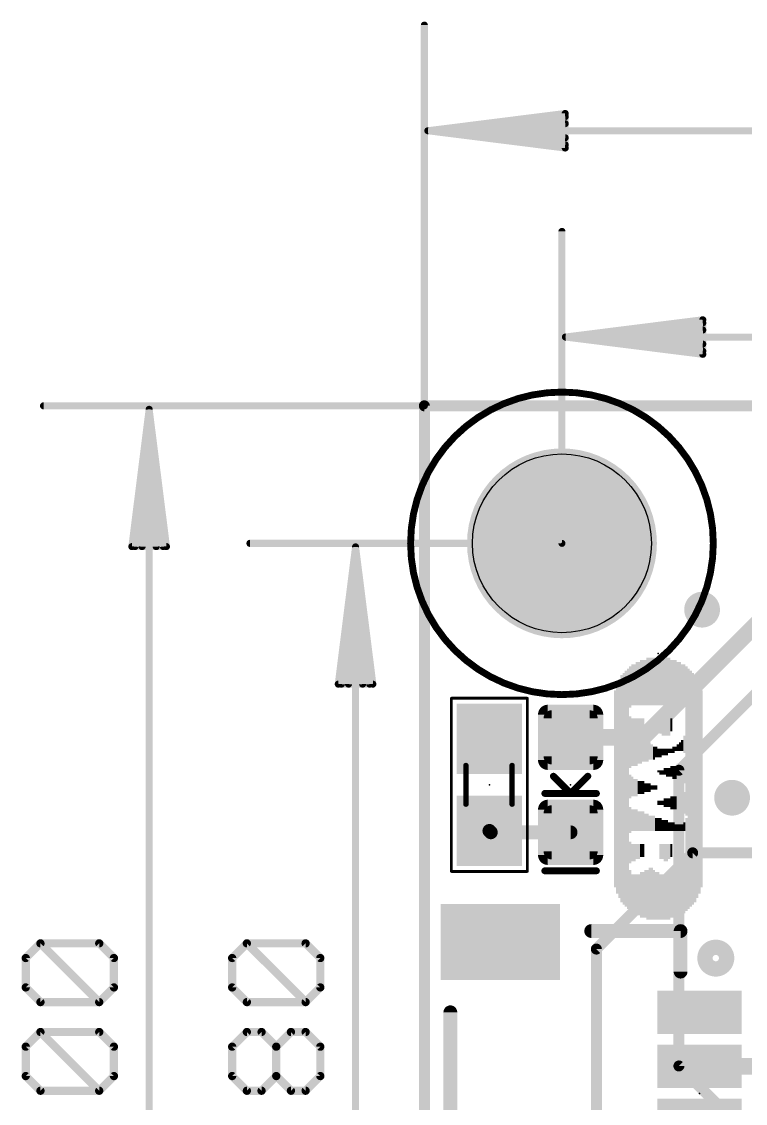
# Model space of a CAD drawing. Extents: x -38 to 69, y -13 to 33.
# Drawn here: x -7.43 to 5.93, y 12.52 to 32.49 of the extents above; entities that cross this region are included whole.
import ezdxf

# ---------------------------------------------------------------- set-up
doc = ezdxf.new("R2010")
doc.units = 0
for name, color, linetype in [('1', 12, 'CONTINUOUS'), ('16', 132, 'CONTINUOUS'), ('18', 110, 'CONTINUOUS'), ('20', 53, 'CONTINUOUS'), ('21', 41, 'CONTINUOUS'), ('23', 53, 'CONTINUOUS'), ('29', 253, 'CONTINUOUS'), ('30', 253, 'CONTINUOUS'), ('31', 253, 'CONTINUOUS'), ('39', 12, 'CONTINUOUS'), ('47', 253, 'CONTINUOUS'), ('51', 53, 'CONTINUOUS')]:
    doc.layers.add(name, color=color, linetype=linetype)

# ---------------------------------------------------------------- blocks, each defined once
blk = doc.blocks.new('RECT160000X160000R30')
at = {"const_width": 0.15}
blk.add_lwpolyline([(0.425, -0.35), (0.425, 0.35, 0.4142), (0.35, 0.425), (-0.35, 0.425, 0.4142), (-0.425, 0.35), (-0.425, -0.35, 0.4142), (-0.35, -0.425), (0.35, -0.425, 0.4142)], format="xyb", close=True, dxfattribs=at)
blk.add_solid([(-0.3754, -0.3754), (0.3754, -0.3754), (-0.3754, 0.3754), (0.3754, 0.3754)])
blk = doc.blocks.new('RECT192512X192512R30')
at = {"const_width": 0.1805}
blk.add_lwpolyline([(0.5114, -0.4211), (0.5114, 0.4211, 0.4142), (0.4211, 0.5114), (-0.4211, 0.5114, 0.4142), (-0.5114, 0.4211), (-0.5114, -0.4211, 0.4142), (-0.4211, -0.5114), (0.4211, -0.5114, 0.4142)], format="xyb", close=True, dxfattribs=at)
blk.add_solid([(-0.4465, -0.4465), (0.4465, -0.4465), (-0.4465, 0.4465), (0.4465, 0.4465)])
blk = doc.blocks.new('RECT')
blk.add_solid([(-0.5, -0.5), (0.5, -0.5), (-0.5, 0.5), (0.5, 0.5)])
blk = doc.blocks.new('ROUNDV')
at = {"const_width": 0.5}
blk.add_lwpolyline([(0, -0.25, 1), (0, 0.25, 1), (0, -0.25)], format="xyb", dxfattribs=at)

msp = doc.modelspace()

# ---------------------------------------------------------------- linework, layer by layer
at = {"layer": '1'}
for points, const_width in [([(0, 25.4), (25.4, 25.4)], 0.2032), ([(0, 0), (0, 25.4)], 0.2032), ([(4.037, 19.277), (6.35, 21.59)], 0.3048), ([(2.7, 19.277), (4.037, 19.277)], 0.3048), ([(1.227, 17.523), (1.2, 17.55)], 0.254), ([(2.7, 17.523), (1.227, 17.523)], 0.254), ([(4.953, 17.145), (3.175, 15.367)], 0.2032), ([(4.953, 17.145), (6.77, 17.145)], 0.2032), ([(3.175, 15.367), (3.175, 9.525)], 0.2032), ([(5.08, 13.2), (6.993, 13.2)], 0.3048)]:
    msp.add_lwpolyline(points, dxfattribs=dict(at, const_width=const_width))
for points, const_width in [([(0, 25.4508, 1), (0, 25.3492)], 0.1016), ([(0.0508, 25.4, 1), (-0.0508, 25.4)], 0.1016), ([(2.7, 19.3532, 1), (2.7, 19.2008)], 0.1524), ([(3.9831, 19.3309, 1), (4.0909, 19.2231)], 0.1524), ([(4.037, 19.2008, 1), (4.037, 19.3532)], 0.1524), ([(1.2449, 17.5949, 1), (1.1551, 17.5051)], 0.127), ([(1.227, 17.5865, 1), (1.227, 17.4595)], 0.127), ([(1.1821, 17.4781, 1), (1.2719, 17.5679)], 0.127), ([(2.7, 17.4595, 1), (2.7, 17.5865)], 0.127), ([(4.953, 17.1958, 1), (4.953, 17.0942)], 0.1016), ([(4.9889, 17.1091, 1), (4.9171, 17.1809)], 0.1016), ([(3.2258, 15.367, 1), (3.1242, 15.367)], 0.1016), ([(3.1391, 15.4029, 1), (3.2109, 15.3311)], 0.1016), ([(5.08, 13.2762, 1), (5.08, 13.1238)], 0.1524)]:
    msp.add_lwpolyline(points, format="xyb", dxfattribs=dict(at, const_width=const_width))
at = {"layer": '16', "const_width": 0.2032}
for points in [[(0, 25.4), (25.4, 25.4)], [(0, 0), (0, 25.4)], [(7.62, 21.59), (4.699, 18.669)], [(4.699, 18.669), (4.699, 13.208)], [(4.699, 13.208), (8.636, 9.271)]]:
    msp.add_lwpolyline(points, dxfattribs=at)
at = {"layer": '16', "const_width": 0.1016}
for points in [[(0, 25.4508, 1), (0, 25.3492)], [(0.0508, 25.4, 1), (-0.0508, 25.4)], [(4.7498, 18.669, 1), (4.6482, 18.669)], [(4.6631, 18.7049, 1), (4.7349, 18.6331)], [(4.7349, 13.2439, 1), (4.6631, 13.1721)], [(4.6482, 13.208, 1), (4.7498, 13.208)]]:
    msp.add_lwpolyline(points, format="xyb", dxfattribs=at)
at = {"layer": '20', "const_width": 0.2032}
for points in [[(0, 25.4), (25.4, 25.4)], [(0, 0), (0, 25.4)]]:
    msp.add_lwpolyline(points, dxfattribs=at)
at = {"layer": '20', "const_width": 0.1016}
for points in [[(0, 25.4508, 1), (0, 25.3492)], [(0.0508, 25.4, 1), (-0.0508, 25.4)]]:
    msp.add_lwpolyline(points, format="xyb", dxfattribs=at)
at = {"layer": '20'}
msp.add_circle((2.54, 22.86), 1.651, dxfattribs=at)
at = {"layer": '21'}
for points, const_width in [([(3.1763, 16.8125), (2.2237, 16.8125)], 0.127), ([(3.08, 15.7), (4.73, 15.7)], 0.254), ([(4.73, 15.7), (4.73, 14.95)], 0.254), ([(0.48, 14.2), (0.48, 11.2)], 0.254)]:
    msp.add_lwpolyline(points, dxfattribs=dict(at, const_width=const_width))
for points, const_width in [([(2.2237, 16.8442, 1), (2.2237, 16.7808)], 0.0635), ([(3.1763, 16.7808, 1), (3.1763, 16.8442)], 0.0635), ([(3.08, 15.7635, 1), (3.08, 15.6365)], 0.127), ([(4.7935, 15.7, 1), (4.6665, 15.7)], 0.127), ([(4.73, 15.6365, 1), (4.73, 15.7635)], 0.127), ([(5.38, 15.0586, 1), (5.38, 15.3414, 1), (5.38, 15.0586)], 0.4), ([(4.6665, 14.95, 1), (4.7935, 14.95)], 0.127), ([(0.5435, 14.2, 1), (0.4165, 14.2)], 0.127)]:
    msp.add_lwpolyline(points, format="xyb", dxfattribs=dict(at, const_width=const_width))
at = {"layer": '23'}
for p in [(2.54, 22.86), (4.318, 20.828), (1.2, 18.4), (2.7, 18.4), (5.08, 12.7)]:
    msp.add_point(p, dxfattribs=at)
at = {"layer": '29', "const_width": 1.7526}
msp.add_lwpolyline([(2.54, 21.9837, 1), (2.54, 23.7363, 1), (2.54, 21.9837)], format="xyb", dxfattribs=at)
at = {"layer": '30', "const_width": 1.7526}
msp.add_lwpolyline([(2.54, 21.9837, 1), (2.54, 23.7363, 1), (2.54, 21.9837)], format="xyb", dxfattribs=at)
at = {"layer": '39'}
for points, const_width in [([(2.54, 20.066, 1), (2.54, 25.654, 1), (2.54, 20.066)], 0.127), ([(0.5127, 20, 1), (0.4873, 20)], 0.0254), ([(0.5, 20.0127, 1), (0.5, 19.9873)], 0.0254), ([(1.9127, 20, 1), (1.8873, 20)], 0.0254), ([(1.9, 19.9873, 1), (1.9, 20.0127)], 0.0254), ([(0.5, 16.8127, 1), (0.5, 16.7873)], 0.0254), ([(0.4873, 16.8, 1), (0.5127, 16.8)], 0.0254), ([(1.8873, 16.8, 1), (1.9127, 16.8)], 0.0254), ([(1.9, 16.7873, 1), (1.9, 16.8127)], 0.0254)]:
    msp.add_lwpolyline(points, format="xyb", dxfattribs=dict(at, const_width=const_width))
at = {"layer": '39', "const_width": 0.0508}
for points in [[(0.5, 16.8), (0.5, 20)], [(0.5, 20), (1.9, 20)], [(1.9, 20), (1.9, 16.8)], [(1.9, 16.8), (0.5, 16.8)]]:
    msp.add_lwpolyline(points, dxfattribs=at)
at = {"layer": '47'}
for points, const_width in [([(0, 25.4), (0, 32.43)], 0.13), ([(0.065, 30.48), (2.6, 30.7992)], 0.13), ([(0.065, 30.48), (2.6, 30.74)], 0.13), ([(2.6, 30.7992), (2.6, 30.1608)], 0.13), ([(0.065, 30.48), (2.6, 30.61)], 0.13), ([(0.065, 30.48), (25.335, 30.48)], 0.13), ([(2.6, 30.1608), (0.065, 30.48)], 0.13), ([(2.6, 30.35), (0.065, 30.48)], 0.13), ([(2.6, 30.22), (0.065, 30.48)], 0.13), ([(2.54, 22.86), (2.54, 28.62)], 0.13), ([(2.605, 26.67), (5.14, 26.9892)], 0.13), ([(2.605, 26.67), (5.14, 26.93)], 0.13), ([(5.14, 26.9892), (5.14, 26.3508)], 0.13), ([(2.605, 26.67), (5.14, 26.8)], 0.13), ([(2.605, 26.67), (22.795, 26.67)], 0.13), ([(5.14, 26.3508), (2.605, 26.67)], 0.13), ([(5.14, 26.54), (2.605, 26.67)], 0.13), ([(5.14, 26.41), (2.605, 26.67)], 0.13), ([(0, 25.4), (-7.03, 25.4)], 0.13), ([(-5.08, 25.335), (-5.3992, 22.8)], 0.13), ([(-5.08, 25.335), (-5.34, 22.8)], 0.13), ([(-5.08, 25.335), (-5.21, 22.8)], 0.13), ([(-5.08, 0.065), (-5.08, 25.335)], 0.13), ([(-4.7608, 22.8), (-5.08, 25.335)], 0.13), ([(-4.95, 22.8), (-5.08, 25.335)], 0.13), ([(-4.82, 22.8), (-5.08, 25.335)], 0.13), ([(-5.3992, 22.8), (-4.7608, 22.8)], 0.13), ([(2.54, 22.86), (-3.22, 22.86)], 0.13), ([(-1.27, 22.795), (-1.5892, 20.26)], 0.13), ([(-1.27, 22.795), (-1.53, 20.26)], 0.13), ([(-1.27, 22.795), (-1.4, 20.26)], 0.13), ([(-1.27, 22.795), (-1.27, 2.605)], 0.13), ([(-0.9508, 20.26), (-1.27, 22.795)], 0.13), ([(-1.14, 20.26), (-1.27, 22.795)], 0.13), ([(-1.01, 20.26), (-1.27, 22.795)], 0.13), ([(-1.5892, 20.26), (-0.9508, 20.26)], 0.13), ([(-7.3577, 15.2012), (-7.0865, 15.4724)], 0.1524), ([(-7.0865, 15.4724), (-6.0019, 15.4724)], 0.1524), ([(-6.0019, 14.3877), (-7.0865, 15.4724)], 0.1524), ([(-6.0019, 15.4724), (-5.7307, 15.2012)], 0.1524), ([(-3.5477, 15.2012), (-3.2765, 15.4724)], 0.1524), ([(-3.2765, 15.4724), (-2.1919, 15.4724)], 0.1524), ([(-2.1919, 14.3877), (-3.2765, 15.4724)], 0.1524), ([(-2.1919, 15.4724), (-1.9207, 15.2012)], 0.1524), ([(-7.3577, 14.6589), (-7.3577, 15.2012)], 0.1524), ([(-5.7307, 15.2012), (-5.7307, 14.6589)], 0.1524), ([(-3.5477, 14.6589), (-3.5477, 15.2012)], 0.1524), ([(-1.9207, 15.2012), (-1.9207, 14.6589)], 0.1524), ([(-7.0865, 14.3877), (-7.3577, 14.6589)], 0.1524), ([(-5.7307, 14.6589), (-6.0019, 14.3877)], 0.1524), ([(-3.2765, 14.3877), (-3.5477, 14.6589)], 0.1524), ([(-1.9207, 14.6589), (-2.1919, 14.3877)], 0.1524), ([(-6.0019, 14.3877), (-7.0865, 14.3877)], 0.1524), ([(-2.1919, 14.3877), (-3.2765, 14.3877)], 0.1524), ([(-7.3577, 13.564), (-7.0865, 13.8352)], 0.1524), ([(-7.0865, 13.8352), (-6.0019, 13.8352)], 0.1524), ([(-6.0019, 12.7505), (-7.0865, 13.8352)], 0.1524), ([(-6.0019, 13.8352), (-5.7307, 13.564)], 0.1524), ([(-3.5477, 13.564), (-3.2765, 13.8352)], 0.1524), ([(-3.2765, 13.8352), (-3.0054, 13.8352)], 0.1524), ([(-3.0054, 13.8352), (-2.7342, 13.564)], 0.1524), ([(-2.7342, 13.564), (-2.463, 13.8352)], 0.1524), ([(-2.463, 13.8352), (-2.1919, 13.8352)], 0.1524), ([(-2.1919, 13.8352), (-1.9207, 13.564)], 0.1524), ([(-7.3577, 13.0217), (-7.3577, 13.564)], 0.1524), ([(-5.7307, 13.564), (-5.7307, 13.0217)], 0.1524), ([(-3.5477, 13.0217), (-3.5477, 13.564)], 0.1524), ([(-2.7342, 13.0217), (-2.7342, 13.564)], 0.1524), ([(-1.9207, 13.564), (-1.9207, 13.0217)], 0.1524), ([(-7.0865, 12.7505), (-7.3577, 13.0217)], 0.1524), ([(-5.7307, 13.0217), (-6.0019, 12.7505)], 0.1524), ([(-3.2765, 12.7505), (-3.5477, 13.0217)], 0.1524), ([(-2.7342, 13.0217), (-3.0054, 12.7505)], 0.1524), ([(-2.463, 12.7505), (-2.7342, 13.0217)], 0.1524), ([(-1.9207, 13.0217), (-2.1919, 12.7505)], 0.1524), ([(-6.0019, 12.7505), (-7.0865, 12.7505)], 0.1524), ([(-3.0054, 12.7505), (-3.2765, 12.7505)], 0.1524), ([(-2.1919, 12.7505), (-2.463, 12.7505)], 0.1524)]:
    msp.add_lwpolyline(points, dxfattribs=dict(at, const_width=const_width))
for points, const_width in [([(0.0325, 32.43, 1), (-0.0325, 32.43)], 0.065), ([(2.6325, 30.7992, 1), (2.5675, 30.7992)], 0.065), ([(2.6041, 30.767, 1), (2.5959, 30.8315)], 0.065), ([(2.6033, 30.7077, 1), (2.5967, 30.7723)], 0.065), ([(2.6017, 30.5775, 1), (2.5983, 30.6425)], 0.065), ([(0.065, 30.5125, 1), (0.065, 30.4475)], 0.065), ([(0.0691, 30.5122, 1), (0.0609, 30.4478)], 0.065), ([(0.0633, 30.5125, 1), (0.0667, 30.4475)], 0.065), ([(0.0667, 30.5125, 1), (0.0633, 30.4475)], 0.065), ([(0.0683, 30.5123, 1), (0.0617, 30.4477)], 0.065), ([(0.0617, 30.5123, 1), (0.0683, 30.4477)], 0.065), ([(0.0609, 30.5122, 1), (0.0691, 30.4478)], 0.065), ([(2.5983, 30.3175, 1), (2.6017, 30.3825)], 0.065), ([(2.5675, 30.1608, 1), (2.6325, 30.1608)], 0.065), ([(2.5959, 30.1285, 1), (2.6041, 30.193)], 0.065), ([(2.5967, 30.1877, 1), (2.6033, 30.2523)], 0.065), ([(2.5725, 28.62, 1), (2.5075, 28.62)], 0.065), ([(5.1725, 26.9892, 1), (5.1075, 26.9892)], 0.065), ([(5.1441, 26.957, 1), (5.1359, 27.0215)], 0.065), ([(5.1433, 26.8977, 1), (5.1367, 26.9623)], 0.065), ([(5.1417, 26.7675, 1), (5.1383, 26.8325)], 0.065), ([(2.605, 26.7025, 1), (2.605, 26.6375)], 0.065), ([(2.6091, 26.7022, 1), (2.6009, 26.6378)], 0.065), ([(2.6033, 26.7025, 1), (2.6067, 26.6375)], 0.065), ([(2.6067, 26.7025, 1), (2.6033, 26.6375)], 0.065), ([(2.6083, 26.7023, 1), (2.6017, 26.6377)], 0.065), ([(2.6017, 26.7023, 1), (2.6083, 26.6377)], 0.065), ([(2.6009, 26.7022, 1), (2.6091, 26.6378)], 0.065), ([(5.1383, 26.5075, 1), (5.1417, 26.5725)], 0.065), ([(5.1075, 26.3508, 1), (5.1725, 26.3508)], 0.065), ([(5.1359, 26.3185, 1), (5.1441, 26.383)], 0.065), ([(5.1367, 26.3777, 1), (5.1433, 26.4423)], 0.065), ([(-7.03, 25.4325, 1), (-7.03, 25.3675)], 0.065), ([(-5.0475, 25.335, 1), (-5.1125, 25.335)], 0.065), ([(-5.0478, 25.3391, 1), (-5.1122, 25.3309)], 0.065), ([(-5.0475, 25.3333, 1), (-5.1125, 25.3367)], 0.065), ([(-5.0475, 25.3367, 1), (-5.1125, 25.3333)], 0.065), ([(-5.0477, 25.3383, 1), (-5.1123, 25.3317)], 0.065), ([(-5.0477, 25.3317, 1), (-5.1123, 25.3383)], 0.065), ([(-5.0478, 25.3309, 1), (-5.1122, 25.3391)], 0.065), ([(-0.0325, 25.4, 1), (0.0325, 25.4)], 0.065), ([(0, 25.3675, 1), (0, 25.4325)], 0.065), ([(-5.4315, 22.8041, 1), (-5.367, 22.7959)], 0.065), ([(-5.3992, 22.8325, 1), (-5.3992, 22.7675)], 0.065), ([(-5.3723, 22.8033, 1), (-5.3077, 22.7967)], 0.065), ([(-5.2425, 22.8017, 1), (-5.1775, 22.7983)], 0.065), ([(-4.9825, 22.7983, 1), (-4.9175, 22.8017)], 0.065), ([(-4.8523, 22.7967, 1), (-4.7877, 22.8033)], 0.065), ([(-4.793, 22.7959, 1), (-4.7285, 22.8041)], 0.065), ([(-4.7608, 22.7675, 1), (-4.7608, 22.8325)], 0.065), ([(-3.22, 22.8925, 1), (-3.22, 22.8275)], 0.065), ([(-1.2375, 22.795, 1), (-1.3025, 22.795)], 0.065), ([(-1.2378, 22.7991, 1), (-1.3022, 22.7909)], 0.065), ([(-1.2375, 22.7933, 1), (-1.3025, 22.7967)], 0.065), ([(-1.2375, 22.7967, 1), (-1.3025, 22.7933)], 0.065), ([(-1.2377, 22.7983, 1), (-1.3023, 22.7917)], 0.065), ([(-1.2377, 22.7917, 1), (-1.3023, 22.7983)], 0.065), ([(-1.2378, 22.7909, 1), (-1.3022, 22.7991)], 0.065), ([(2.5075, 22.86, 1), (2.5725, 22.86)], 0.065), ([(2.54, 22.8275, 1), (2.54, 22.8925)], 0.065), ([(-1.6215, 20.2641, 1), (-1.557, 20.2559)], 0.065), ([(-1.5892, 20.2925, 1), (-1.5892, 20.2275)], 0.065), ([(-1.5623, 20.2633, 1), (-1.4977, 20.2567)], 0.065), ([(-1.4325, 20.2617, 1), (-1.3675, 20.2583)], 0.065), ([(-1.1725, 20.2583, 1), (-1.1075, 20.2617)], 0.065), ([(-1.0423, 20.2567, 1), (-0.9777, 20.2633)], 0.065), ([(-0.983, 20.2559, 1), (-0.9185, 20.2641)], 0.065), ([(-0.9508, 20.2275, 1), (-0.9508, 20.2925)], 0.065), ([(-7.0596, 15.4993, 1), (-7.1135, 15.4454)], 0.0762), ([(-7.0865, 15.5105, 1), (-7.0865, 15.4343)], 0.0762), ([(-7.0596, 15.4454, 1), (-7.1135, 15.4993)], 0.0762), ([(-5.9749, 15.4993, 1), (-6.0288, 15.4454)], 0.0762), ([(-6.0019, 15.4343, 1), (-6.0019, 15.5105)], 0.0762), ([(-3.2496, 15.4993, 1), (-3.3035, 15.4454)], 0.0762), ([(-3.2765, 15.5105, 1), (-3.2765, 15.4343)], 0.0762), ([(-3.2496, 15.4454, 1), (-3.3035, 15.4993)], 0.0762), ([(-2.1649, 15.4993, 1), (-2.2188, 15.4454)], 0.0762), ([(-2.1919, 15.4343, 1), (-2.1919, 15.5105)], 0.0762), ([(-7.3196, 15.2012, 1), (-7.3958, 15.2012)], 0.0762), ([(-7.3846, 15.2281, 1), (-7.3307, 15.1743)], 0.0762), ([(-5.6926, 15.2012, 1), (-5.7688, 15.2012)], 0.0762), ([(-5.7576, 15.1743, 1), (-5.7038, 15.2281)], 0.0762), ([(-3.5096, 15.2012, 1), (-3.5858, 15.2012)], 0.0762), ([(-3.5746, 15.2281, 1), (-3.5207, 15.1743)], 0.0762), ([(-1.8826, 15.2012, 1), (-1.9588, 15.2012)], 0.0762), ([(-1.9476, 15.1743, 1), (-1.8938, 15.2281)], 0.0762), ([(-7.3307, 14.6858, 1), (-7.3846, 14.6319)], 0.0762), ([(-7.3958, 14.6589, 1), (-7.3196, 14.6589)], 0.0762), ([(-5.7688, 14.6589, 1), (-5.6926, 14.6589)], 0.0762), ([(-5.7038, 14.6319, 1), (-5.7576, 14.6858)], 0.0762), ([(-3.5207, 14.6858, 1), (-3.5746, 14.6319)], 0.0762), ([(-3.5858, 14.6589, 1), (-3.5096, 14.6589)], 0.0762), ([(-1.9588, 14.6589, 1), (-1.8826, 14.6589)], 0.0762), ([(-1.8938, 14.6319, 1), (-1.9476, 14.6858)], 0.0762), ([(-7.0865, 14.4258, 1), (-7.0865, 14.3496)], 0.0762), ([(-7.1135, 14.3608, 1), (-7.0596, 14.4146)], 0.0762), ([(-6.0288, 14.4146, 1), (-5.9749, 14.3608)], 0.0762), ([(-6.0288, 14.3608, 1), (-5.9749, 14.4146)], 0.0762), ([(-6.0019, 14.3496, 1), (-6.0019, 14.4258)], 0.0762), ([(-3.2765, 14.4258, 1), (-3.2765, 14.3496)], 0.0762), ([(-3.3035, 14.3608, 1), (-3.2496, 14.4146)], 0.0762), ([(-2.2188, 14.4146, 1), (-2.1649, 14.3608)], 0.0762), ([(-2.2188, 14.3608, 1), (-2.1649, 14.4146)], 0.0762), ([(-2.1919, 14.3496, 1), (-2.1919, 14.4258)], 0.0762), ([(-7.0865, 13.8733, 1), (-7.0865, 13.7971)], 0.0762), ([(-7.0596, 13.8621, 1), (-7.1135, 13.8083)], 0.0762), ([(-7.0596, 13.8083, 1), (-7.1135, 13.8621)], 0.0762), ([(-5.9749, 13.8621, 1), (-6.0288, 13.8083)], 0.0762), ([(-6.0019, 13.7971, 1), (-6.0019, 13.8733)], 0.0762), ([(-3.2765, 13.8733, 1), (-3.2765, 13.7971)], 0.0762), ([(-3.2496, 13.8083, 1), (-3.3035, 13.8621)], 0.0762), ([(-2.9784, 13.8621, 1), (-3.0323, 13.8083)], 0.0762), ([(-3.0054, 13.7971, 1), (-3.0054, 13.8733)], 0.0762), ([(-2.463, 13.8733, 1), (-2.463, 13.7971)], 0.0762), ([(-2.4361, 13.8083, 1), (-2.49, 13.8621)], 0.0762), ([(-2.1649, 13.8621, 1), (-2.2188, 13.8083)], 0.0762), ([(-2.1919, 13.7971, 1), (-2.1919, 13.8733)], 0.0762), ([(-7.3196, 13.564, 1), (-7.3958, 13.564)], 0.0762), ([(-7.3846, 13.591, 1), (-7.3307, 13.5371)], 0.0762), ([(-5.6926, 13.564, 1), (-5.7688, 13.564)], 0.0762), ([(-5.7576, 13.5371, 1), (-5.7038, 13.591)], 0.0762), ([(-3.5096, 13.564, 1), (-3.5858, 13.564)], 0.0762), ([(-3.5746, 13.591, 1), (-3.5207, 13.5371)], 0.0762), ([(-2.6961, 13.564, 1), (-2.7723, 13.564)], 0.0762), ([(-2.7611, 13.591, 1), (-2.7073, 13.5371)], 0.0762), ([(-2.7611, 13.5371, 1), (-2.7073, 13.591)], 0.0762), ([(-1.8826, 13.564, 1), (-1.9588, 13.564)], 0.0762), ([(-1.9476, 13.5371, 1), (-1.8938, 13.591)], 0.0762), ([(-7.3958, 13.0217, 1), (-7.3196, 13.0217)], 0.0762), ([(-7.3307, 13.0486, 1), (-7.3846, 12.9948)], 0.0762), ([(-5.7688, 13.0217, 1), (-5.6926, 13.0217)], 0.0762), ([(-5.7038, 12.9948, 1), (-5.7576, 13.0486)], 0.0762), ([(-3.5858, 13.0217, 1), (-3.5096, 13.0217)], 0.0762), ([(-3.5207, 13.0486, 1), (-3.5746, 12.9948)], 0.0762), ([(-2.7723, 13.0217, 1), (-2.6961, 13.0217)], 0.0762), ([(-2.7073, 13.0486, 1), (-2.7611, 12.9948)], 0.0762), ([(-2.7073, 12.9948, 1), (-2.7611, 13.0486)], 0.0762), ([(-1.9588, 13.0217, 1), (-1.8826, 13.0217)], 0.0762), ([(-1.8938, 12.9948, 1), (-1.9476, 13.0486)], 0.0762), ([(-7.0865, 12.7886, 1), (-7.0865, 12.7124)], 0.0762), ([(-7.1135, 12.7236, 1), (-7.0596, 12.7775)], 0.0762), ([(-6.0288, 12.7775, 1), (-5.9749, 12.7236)], 0.0762), ([(-6.0288, 12.7236, 1), (-5.9749, 12.7775)], 0.0762), ([(-6.0019, 12.7124, 1), (-6.0019, 12.7886)], 0.0762), ([(-3.2765, 12.7886, 1), (-3.2765, 12.7124)], 0.0762), ([(-3.3035, 12.7236, 1), (-3.2496, 12.7775)], 0.0762), ([(-3.0323, 12.7775, 1), (-2.9784, 12.7236)], 0.0762), ([(-3.0054, 12.7124, 1), (-3.0054, 12.7886)], 0.0762), ([(-2.463, 12.7886, 1), (-2.463, 12.7124)], 0.0762), ([(-2.49, 12.7236, 1), (-2.4361, 12.7775)], 0.0762), ([(-2.2188, 12.7775, 1), (-2.1649, 12.7236)], 0.0762), ([(-2.1919, 12.7124, 1), (-2.1919, 12.7886)], 0.0762)]:
    msp.add_lwpolyline(points, format="xyb", dxfattribs=dict(at, const_width=const_width))
at = {"layer": '51'}
for points, const_width in [([(0.768, 18.044), (0.768, 18.756)], 0.1016), ([(1.619, 18.044), (1.619, 18.756)], 0.1016), ([(2.7, 18.2413), (2.3825, 18.5587)], 0.127), ([(2.7, 18.2413), (3.0175, 18.5587)], 0.127), ([(2.7, 18.2413), (2.2237, 18.2413)], 0.127), ([(3.1763, 18.2413), (2.7, 18.2413)], 0.127)]:
    msp.add_lwpolyline(points, dxfattribs=dict(at, const_width=const_width))
for points, const_width in [([(0.7934, 18.756, 1), (0.7426, 18.756)], 0.0508), ([(1.6444, 18.756, 1), (1.5936, 18.756)], 0.0508), ([(2.405, 18.5812, 1), (2.36, 18.5363)], 0.0635), ([(3.04, 18.5363, 1), (2.995, 18.5812)], 0.0635), ([(2.2237, 18.273, 1), (2.2237, 18.2095)], 0.0635), ([(2.7, 18.273, 1), (2.7, 18.2095)], 0.0635), ([(2.6775, 18.2637, 1), (2.7225, 18.2188)], 0.0635), ([(2.6775, 18.2188, 1), (2.7225, 18.2637)], 0.0635), ([(2.7, 18.2095, 1), (2.7, 18.273)], 0.0635), ([(3.1763, 18.2095, 1), (3.1763, 18.273)], 0.0635), ([(0.7426, 18.044, 1), (0.7934, 18.044)], 0.0508), ([(1.5936, 18.044, 1), (1.6444, 18.044)], 0.0508)]:
    msp.add_lwpolyline(points, format="xyb", dxfattribs=dict(at, const_width=const_width))

# ---------------------------------------------------------------- block references
at = {"layer": '1', "xscale": 1.1, "rotation": 90}
for p in [(1.2, 19.25), (1.2, 17.55)]:
    msp.add_blockref('RECT', p, dxfattribs=at)
at = {"layer": '1', "rotation": 180}
for p in [(2.7, 19.277), (2.7, 17.523)]:
    msp.add_blockref('RECT160000X160000R30', p, dxfattribs=at)
at = {"layer": '1', "rotation": 270}
for p, xscale, yscale in [((1.405, 15.5), 1.2, 2), ((5.08, 14.2), 0.6, 1.35), ((5.08, 13.2), 0.6, 1.35)]:
    msp.add_blockref('RECT', p, dxfattribs=dict(at, xscale=xscale, yscale=yscale))
at = {"layer": '18', "xscale": 0.6604, "yscale": 0.6604}
for p in [(5.127, 21.635), (5.127, 21.635), (5.681, 18.162), (5.681, 18.162)]:
    msp.add_blockref('ROUNDV', p, dxfattribs=at)
at = {"layer": '21', "yscale": 0.04, "rotation": 270}
for p, xscale in [((3.798, 20.208), 0.76), ((3.838, 20.248), 0.76), ((3.878, 20.248), 0.76), ((3.918, 20.268), 0.8), ((3.958, 20.268), 0.8), ((3.998, 20.288), 0.84), ((4.038, 20.288), 0.84), ((4.078, 20.288), 0.84), ((4.118, 20.308), 0.88), ((4.158, 20.308), 0.88), ((4.198, 20.308), 0.88), ((4.238, 20.308), 0.88), ((4.278, 20.308), 0.88), ((4.318, 20.308), 0.88), ((4.358, 20.308), 0.88), ((4.398, 20.308), 0.88), ((4.438, 20.308), 0.88), ((4.478, 20.308), 0.88), ((4.518, 20.308), 0.88), ((4.558, 20.288), 0.84), ((4.598, 20.288), 0.84), ((4.638, 20.288), 0.84), ((4.678, 20.268), 0.8), ((4.718, 20.268), 0.8), ((4.758, 20.248), 0.76), ((4.798, 20.248), 0.76), ((4.838, 19.748), 1.68), ((3.638, 18.328), 4.2), ((3.678, 18.328), 4.28), ((3.718, 18.328), 4.36), ((3.758, 18.328), 4.44), ((4.878, 18.328), 4.44), ((4.918, 18.328), 4.36), ((4.958, 18.328), 4.28), ((4.998, 18.328), 4.2), ((3.558, 18.328), 3.88), ((3.598, 18.328), 4.04), ((5.038, 18.328), 4.04), ((5.078, 18.328), 3.88), ((3.518, 18.328), 3.64), ((5.118, 18.328), 3.64), ((3.798, 19.188), 0.96), ((3.838, 19.188), 0.88), ((3.878, 19.188), 0.88), ((3.918, 19.188), 0.88), ((3.958, 19.208), 0.84), ((3.998, 19.208), 0.84), ((4.038, 19.228), 0.8), ((4.358, 19.488), 0.28), ((4.398, 19.468), 0.32), ((4.438, 19.468), 0.32), ((4.478, 19.468), 0.32), ((4.518, 19.468), 0.32), ((4.558, 19.508), 0.24), ((4.078, 19.108), 0.56), ((4.118, 19.048), 0.44), ((4.158, 19.028), 0.32), ((4.718, 19.108), 0.16), ((4.758, 19.128), 0.2), ((4.798, 19.148), 0.32), ((4.198, 19.008), 0.28), ((4.238, 18.988), 0.24), ((4.278, 19.008), 0.2), ((4.318, 18.988), 0.16), ((4.358, 18.988), 0.16), ((4.398, 19.008), 0.12), ((4.438, 19.008), 0.12), ((4.478, 19.008), 0.12), ((4.518, 19.028), 0.08), ((4.558, 19.028), 0.08), ((4.598, 19.048), 0.12), ((4.638, 19.068), 0.08), ((4.678, 19.088), 0.12), ((4.678, 18.648), 0.28), ((4.718, 18.628), 0.32), ((4.758, 18.628), 0.32), ((4.798, 18.628), 0.4), ((4.838, 18.348), 1.04), ((3.798, 18.368), 0.44), ((4.318, 18.648), 0.04), ((4.358, 18.628), 0.08), ((4.398, 18.628), 0.08), ((4.438, 18.648), 0.12), ((4.478, 18.628), 0.16), ((4.518, 18.628), 0.16), ((4.558, 18.648), 0.2), ((4.598, 18.628), 0.24), ((4.638, 18.628), 0.24), ((3.838, 18.368), 0.36), ((3.878, 18.348), 0.32), ((3.918, 18.348), 0.32), ((3.958, 18.348), 0.24), ((3.998, 18.348), 0.24), ((4.038, 18.348), 0.24), ((4.078, 18.348), 0.16), ((4.118, 18.348), 0.16), ((4.158, 18.348), 0.16), ((4.198, 18.348), 0.08), ((4.238, 18.348), 0.08), ((4.278, 18.348), 0.08), ((4.558, 18.068), 0.24), ((4.598, 18.068), 0.24), ((4.638, 18.068), 0.24), ((4.678, 18.088), 0.28), ((4.718, 18.068), 0.32), ((4.758, 18.068), 0.32), ((4.798, 18.068), 0.4), ((3.798, 17.748), 0.48), ((4.318, 18.068), 0.08), ((4.358, 18.068), 0.08), ((4.398, 18.068), 0.08), ((4.438, 18.068), 0.16), ((4.478, 18.068), 0.16), ((4.518, 18.068), 0.16), ((3.838, 17.748), 0.4), ((3.878, 17.748), 0.4), ((3.918, 17.748), 0.4), ((3.958, 17.728), 0.36), ((3.998, 17.728), 0.36), ((4.038, 17.728), 0.36), ((4.078, 17.708), 0.32), ((4.118, 17.708), 0.32), ((4.158, 17.688), 0.28), ((4.198, 17.688), 0.28), ((4.238, 17.688), 0.28), ((4.278, 17.668), 0.24), ((4.318, 17.668), 0.24), ((4.358, 17.668), 0.24), ((4.838, 16.928), 1.72), ((4.398, 17.648), 0.2), ((4.438, 17.648), 0.2), ((4.478, 17.648), 0.2), ((4.518, 17.628), 0.16), ((4.558, 17.628), 0.16), ((4.598, 17.628), 0.16), ((4.638, 17.608), 0.12), ((4.678, 17.608), 0.12), ((4.718, 17.608), 0.12), ((4.758, 17.608), 0.12), ((4.798, 17.628), 0.16), ((3.798, 17.148), 0.4), ((3.838, 17.148), 0.32), ((3.878, 17.148), 0.32), ((3.918, 17.168), 0.28), ((3.958, 17.168), 0.28), ((3.998, 17.188), 0.24), ((4.038, 17.188), 0.24), ((4.358, 17.168), 0.28), ((4.398, 17.168), 0.28), ((4.438, 17.148), 0.32), ((4.478, 17.148), 0.32), ((4.518, 17.168), 0.28), ((4.558, 17.188), 0.24), ((4.798, 16.508), 0.96), ((3.798, 16.448), 0.76), ((3.998, 16.368), 0.84), ((4.038, 16.368), 0.84), ((4.078, 16.388), 0.88), ((4.118, 16.368), 0.92), ((4.158, 16.388), 0.96), ((4.198, 16.388), 0.96), ((4.238, 16.368), 0.92), ((4.278, 16.348), 0.88), ((4.318, 16.348), 0.88), ((4.558, 16.368), 0.84), ((4.598, 16.368), 0.84), ((4.638, 16.368), 0.84), ((4.678, 16.408), 0.84), ((4.718, 16.428), 0.88), ((4.758, 16.468), 0.88), ((3.838, 16.388), 0.72), ((3.878, 16.388), 0.72), ((3.918, 16.368), 0.76), ((3.958, 16.368), 0.76), ((4.358, 16.328), 0.84), ((4.398, 16.328), 0.84), ((4.438, 16.328), 0.84), ((4.478, 16.328), 0.84), ((4.518, 16.328), 0.84)]:
    msp.add_blockref('RECT', p, dxfattribs=dict(at, xscale=xscale))
at = {"layer": '29'}
for p, xscale, yscale, rotation in [((1.2, 19.25), 1.3032, 1.2032, 90), ((1.2, 17.55), 1.3032, 1.2032, 90), ((1.405, 15.5), 1.4032, 2.2032, 270), ((5.08, 14.2), 0.8032, 1.5532, 270), ((5.08, 13.2), 0.8032, 1.5532, 270), ((5.08, 12.2), 0.8032, 1.5532, 270)]:
    msp.add_blockref('RECT', p, dxfattribs=dict(at, xscale=xscale, yscale=yscale, rotation=rotation))
at = {"layer": '29', "rotation": 180}
for p in [(2.7, 19.277), (2.7, 17.523)]:
    msp.add_blockref('RECT192512X192512R30', p, dxfattribs=at)
at = {"layer": '31', "xscale": 1.1, "rotation": 90}
for p in [(1.2, 19.25), (1.2, 17.55)]:
    msp.add_blockref('RECT', p, dxfattribs=at)
at = {"layer": '31', "rotation": 180}
for p in [(2.7, 19.277), (2.7, 17.523)]:
    msp.add_blockref('RECT160000X160000R30', p, dxfattribs=at)
at = {"layer": '31', "rotation": 270}
for p, xscale, yscale in [((1.405, 15.5), 1.2, 2), ((5.08, 14.2), 0.6, 1.35), ((5.08, 13.2), 0.6, 1.35)]:
    msp.add_blockref('RECT', p, dxfattribs=dict(at, xscale=xscale, yscale=yscale))
at = {"layer": '51', "xscale": 0.5001, "yscale": 0.95, "rotation": 90}
for p in [(1.1949, 18.9803), (1.1949, 17.8118)]:
    msp.add_blockref('RECT', p, dxfattribs=at)

doc.saveas('drawing.dxf')
